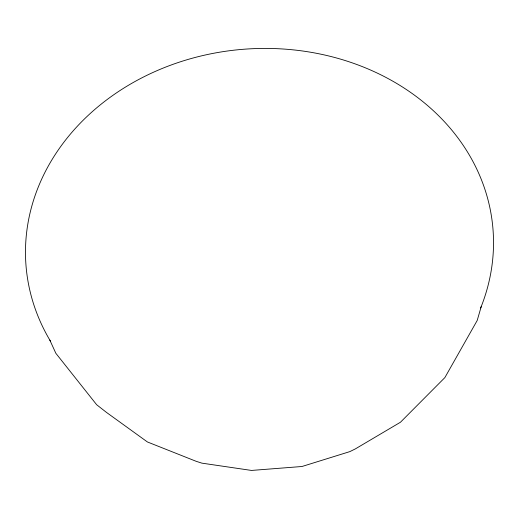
<?xml version="1.0" encoding="UTF-8"?>
<svg xmlns="http://www.w3.org/2000/svg" width="519" height="519" viewBox="0 0 519 519"><rect width="100%" height="100%" fill="white"/><g stroke="black" fill="none" stroke-linecap="round" stroke-linejoin="round"><path stroke-width="0.78" d="M481.256 306.489L477.201 320.47L444.861 377.605L400.447 422.245L355.294 448.935L349.838 451.614L301.974 466.503L251.507 470.435L201.872 463.143L196.227 461.333L147.409 441.961L106.447 412.384L96.657 404.729L55.851 353.296L49.824 340.101M50.622 341.437A234.199 198.822 -4.2 0 1 243.729 49.247A234.199 198.822 -4.2 0 1 480.672 307.955"/></g></svg>
